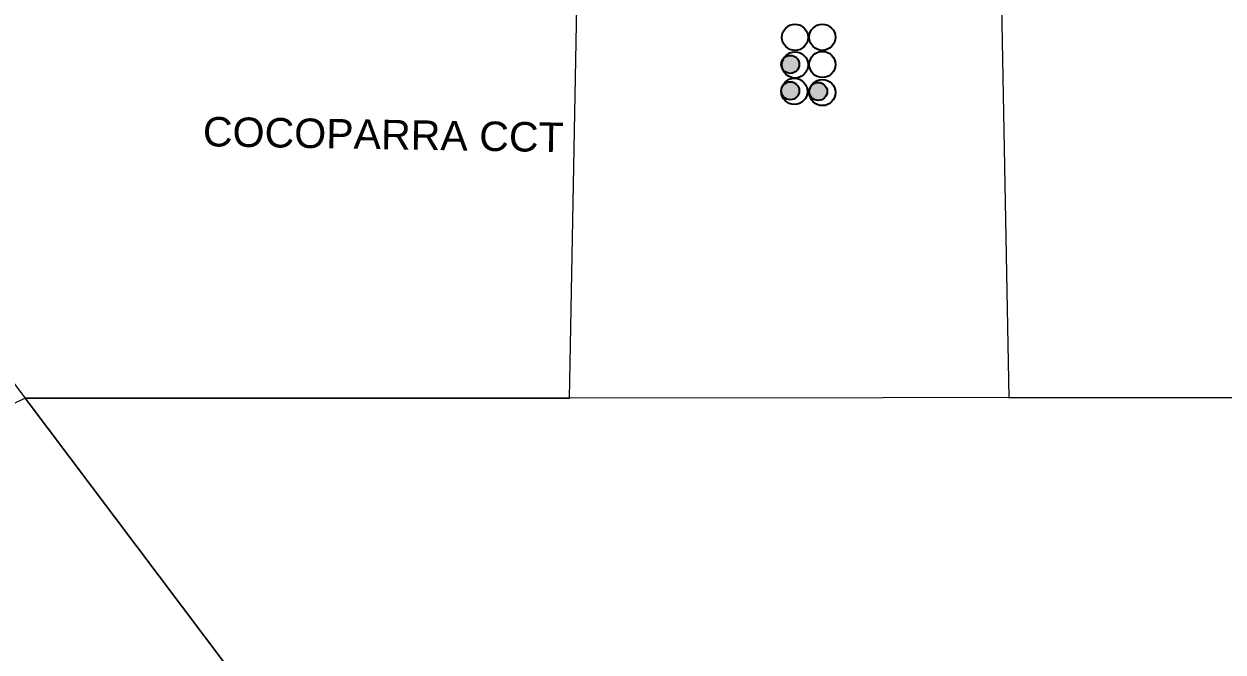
# Model space of a CAD drawing. Header units: metres. Extents: x 308278 to 310511, y 6271134 to 6272874.
# Drawn here: x 308873.5 to 308946.9, y 6272287.7 to 6272326.1 of the extents above; entities that cross this region are included whole.
import ezdxf
from ezdxf.enums import TextEntityAlignment as Align

# ---------------------------------------------------------------- set-up
doc = ezdxf.new("R2010")
doc.units = ezdxf.units.M
doc.layers.get('0').update_dxf_attribs({"color": 6})
for name, color, linetype, lineweight in [('Cadastre Developer_SP_NEW', 92, 'Continuous', 15), ('Cadastre Land Parcels_SP_EXT', 118, 'Continuous', 15), ('Cadastre Roads_SP_EXT', 218, 'Continuous', 15)]:
    doc.layers.add(name, color=color, linetype=linetype, lineweight=lineweight)
doc.layers.add('Duct_SP_EXT', color=30, linetype='Continuous')
doc.styles.get("Standard").update_dxf_attribs({"font": 'arial.ttf'})

# ---------------------------------------------------------------- blocks, each defined once
blk = doc.blocks.new('DUCT_EXT')
blk.add_circle((0, 0.8), 0.8)
at = {"flags": 1}
blk.add_attdef('Z', (0, 0), '', height=0.2, dxfattribs=at)
at = {"flags": 9}
for tag, p in [('DUCT_CODE', (0, 0)), ('XSECT_TYPE', (0, -0.2)), ('STATE', (0, -0.6)), ('FB_REFERENCE', (0, -0.4)), ('NOTES', (0, -0.8))]:
    blk.add_attdef(tag, text='', height=0.2, dxfattribs=at).set_placement(p, align=Align.MIDDLE_LEFT)
blk = doc.blocks.new('CABLE_LARGE_EXT')
h = blk.add_hatch(color=256)
edge = h.paths.add_edge_path()
edge.add_arc((0, 0.55), 0.55, 0, 360)
blk.add_circle((0, 0.55), 0.55)
at = {"flags": 1}
blk.add_attdef('Z', (0, 0), '', height=0.2, dxfattribs=at)
at = {"flags": 9}
for tag, p in [('COND_CODE', (0, 0)), ('XSECT_SIZE', (0, -0.6)), ('STATE', (0, -0.4)), ('FB_REFERENCE', (0, -0.2)), ('NOTES', (0, -0.8))]:
    blk.add_attdef(tag, text='', height=0.2, dxfattribs=at).set_placement(p, align=Align.MIDDLE_LEFT)

msp = doc.modelspace()

# ---------------------------------------------------------------- linework, layer by layer
at = {"layer": 'Cadastre Developer_SP_NEW', "linetype": 'Continuous'}
msp.add_lwpolyline([(308978.525, 6272303.283), (308873.594, 6272303.245), (308895.516, 6272274.143), (308911.612, 6272252.776), (308978.525, 6272303.283)], close=True, dxfattribs=at)
at = {"layer": 'Cadastre Land Parcels_SP_EXT', "linetype": 'Continuous'}
msp.add_lwpolyline([(308978.525, 6272303.283), (308873.594, 6272303.245), (308895.516, 6272274.143), (308911.612, 6272252.776), (308978.525, 6272303.283)], close=True, dxfattribs=at)
at = {"layer": 'Cadastre Roads_SP_EXT', "linetype": 'Continuous'}
for points in [[(308907.414, 6272331.577), (308885.723, 6272331.57), (308856.29, 6272331.561), (308849.867, 6272334.743), (308873.594, 6272303.245), (308906.881, 6272303.257), (308907.414, 6272331.577)], [(308959.421, 6272189.261), (308957.026, 6272192.441), (308911.612, 6272252.776), (308895.516, 6272274.143), (308873.594, 6272303.245), (308855.146, 6272294.293), (308896.201, 6272239.814), (308898.093, 6272237.305), (308941.022, 6272180.29), (308943.405, 6272177.112), (308943.78, 6272176.615), (308959.421, 6272189.261)]]:
    msp.add_lwpolyline(points, close=True, dxfattribs=at)
msp.add_lwpolyline([(308948.304, 6272331.592), (308933.221, 6272331.587), (308933.755, 6272303.267), (308978.525, 6272303.283)], dxfattribs=at)

# ---------------------------------------------------------------- block references
at = {"layer": 'Duct_SP_EXT', "rotation": 270.1475056680483}
for p in [(308919.88, 6272325.301), (308921.553, 6272325.306), (308919.884, 6272323.615), (308921.556, 6272323.642), (308919.842, 6272321.999), (308921.557, 6272321.928)]:
    msp.add_blockref('DUCT_EXT', p, dxfattribs=at)
at = {"layer": 'Duct_SP_EXT'}
for p in [(308920.392, 6272323.102), (308920.388, 6272321.485), (308922.1, 6272321.446)]:
    msp.add_blockref('CABLE_LARGE_EXT', p, dxfattribs=at)

# ---------------------------------------------------------------- texts
at = {"layer": 'Cadastre Roads_SP_EXT'}
msp.add_text('COCOPARRA CCT', height=1.8, rotation=359.05802, dxfattribs=at).set_placement((308884.448, 6272318.648))

doc.saveas('drawing.dxf')
